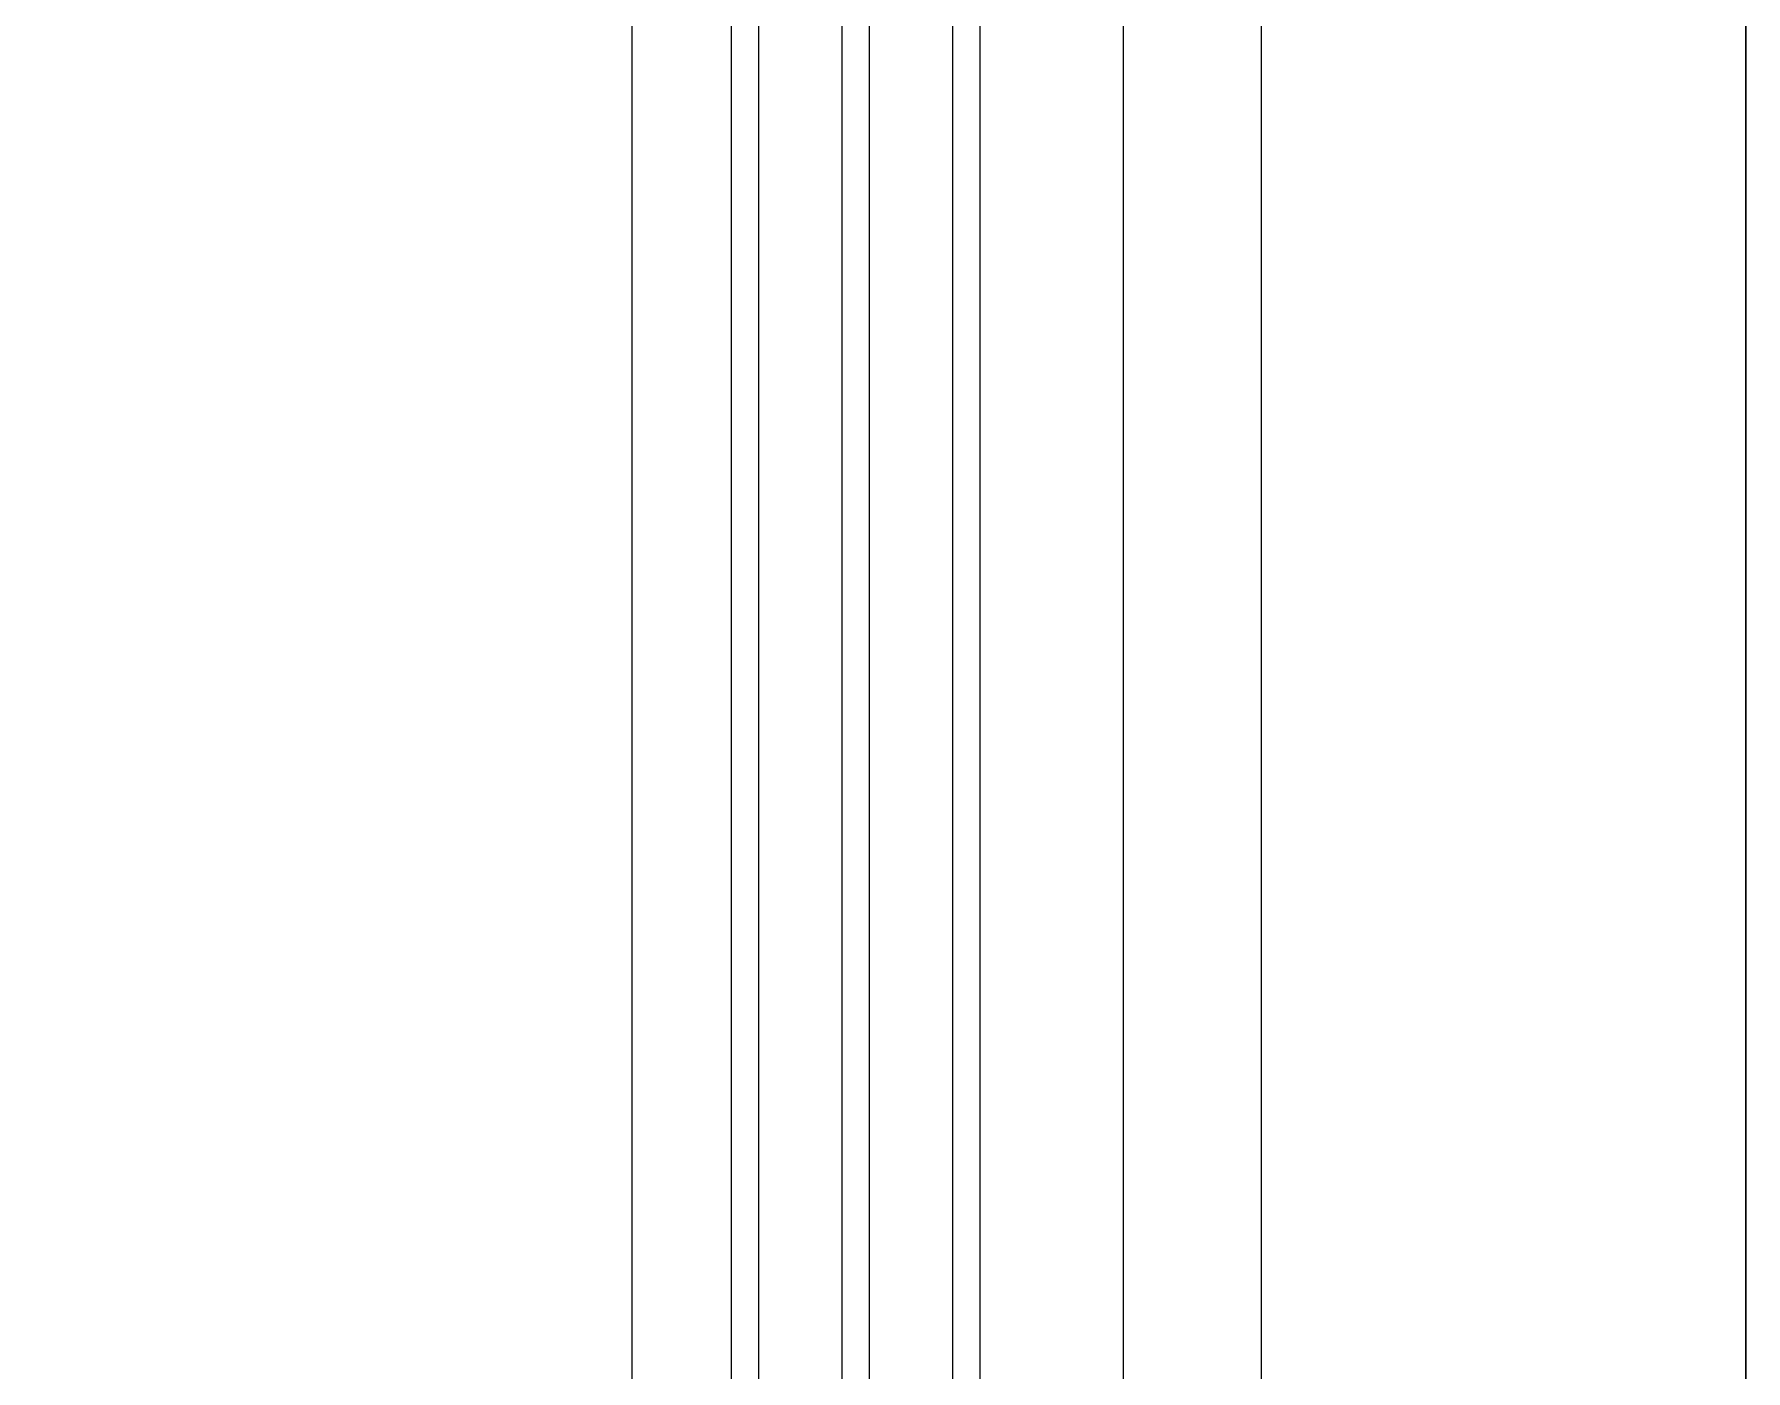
# Model space of a CAD drawing. Header units: millimetres. Extents: x 0 to 145404, y 0 to 194550.
# Drawn here: x 47778 to 48025.5, y 108687.7 to 108880.9 of the extents above; entities that cross this region are included whole.
import ezdxf

# ---------------------------------------------------------------- set-up
doc = ezdxf.new("R2010")
doc.units = ezdxf.units.MM
doc.linetypes.add('HIDDEN2', pattern=[0.1875, 0.125, -0.0625])
for name, color, linetype, lineweight in [('АР - детали окон', 152, 'Continuous', 0), ('АР - Наружная стена', 144, 'Continuous', 30), ('АР - Окна', 150, 'Continuous', 9), ('АР - окна - открывание', 251, 'Continuous', 5), ('АР - стекла', 142, 'Continuous', 0)]:
    doc.layers.add(name, color=color, linetype=linetype, lineweight=lineweight)

# ---------------------------------------------------------------- blocks, each defined once
blk = doc.blocks.new('блок балконный дверной с проходом 750мм')
at = {"layer": 'АР - детали окон', "color": 251}
blk.add_lwpolyline([(-950.000098820652, 79.99791722252277), (-900.000098820652, 79.99791722252277), (-900.000098820652, 149.9979172225228), (-50.00009882065217, 149.9979172225228), (-50.00009882065217, 79.99791722252277), (-9.882065216970659e-05, 79.99791722252277), (-9.882065216970659e-05, -250.0020827774772), (-950.000098820652, -250.0020827774771)], close=True, dxfattribs=at)
at = {"layer": 'АР - детали окон', "color": 252, "linetype": 'Continuous', "ltscale": 0.5, "flags": 128}
for points in [[(-0.0002799008871079423, 79.9997283817863), (-950.000098820652, 79.99791722205711)], [(-826.1183537294855, 60.001217348057), (-123.6859783716136, 60.00121964876755)], [(-130.7354392249035, -10.99861389282731), (-819.0688928761956, -10.99861619359606)]]:
    blk.add_lwpolyline(points, dxfattribs=at)
at = {"layer": 'АР - окна - открывание', "color": 252, "linetype": 'HIDDEN2', "lineweight": 0, "ltscale": 75}
blk.add_arc((-50.5144568612377, -0.0003663423633781804), 839.7754183786165, 180, 270, dxfattribs=at)
at = {"layer": 'АР - стекла'}
for points in [[(-122.6195224891344, 39.29084659801057), (-827.1847758915101, 39.29057083261588), (-827.1847758915101, 35.29058334995327), (-122.6195224891344, 35.29085911534796)], [(-122.6195224891344, 23.29088236314394), (-827.1847758915101, 23.29060659774925), (-827.1847758915101, 19.29061008499932), (-122.6195224891344, 19.29088585039401)], [(-122.6195966960877, 7.290933645364674), (-827.1847758915101, 7.290642362884427), (-827.1847758915101, 3.290645850192703), (-122.6195966960877, 3.290937132672951)]]:
    blk.add_lwpolyline(points, close=True, dxfattribs=at)
blk = doc.blocks.new('Квартира 2К 9900 тип 9')
at = {"layer": 'АР - Наружная стена'}
blk.add_lwpolyline([(5899.999999145046, 6879.999999996275), (5899.999999145046, 3220.000000002561), (5499.999999145046, 3220.000000002561), (5499.999999145046, 6879.999999996275)], close=True, dxfattribs=at)
at = {"layer": 'АР - Окна', "rotation": 270}
blk.add_blockref('блок балконный дверной с проходом 750мм', (5750.002081922255, 4789.999901175033), dxfattribs=at)
blk = doc.blocks.new('V_Section_2')
blk.add_blockref('Квартира 2К 9900 тип 9', (8950.000000013039, -35699.99999995925))

msp = doc.modelspace()

# ---------------------------------------------------------------- block references
msp.add_blockref('V_Section_2', (33175.46006017162, 139046.1139150584, 1.056413898744269e-07))

doc.saveas('drawing.dxf')
